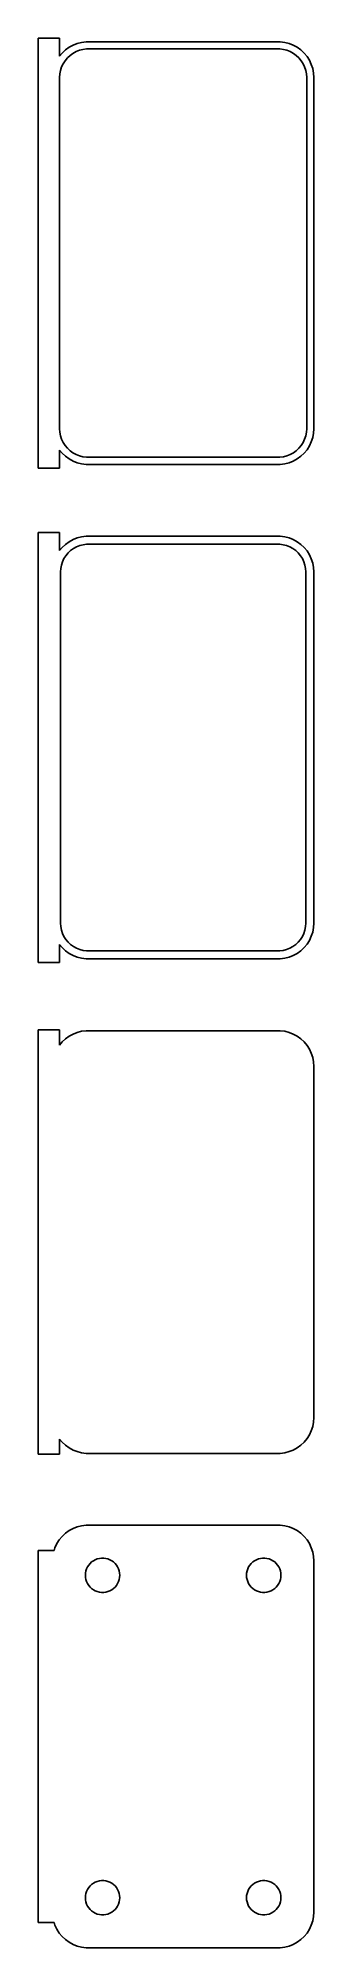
# Model space of a CAD drawing. Header units: metres. Extents: x -20 to 18, y 178 to 444.
import ezdxf

# ---------------------------------------------------------------- set-up
doc = ezdxf.new("R2010")
doc.units = ezdxf.units.M

msp = doc.modelspace()

# ---------------------------------------------------------------- linework, layer by layer
for p, q in [((-17.25, 443.99), (-20.25, 443.99)), ((-20.25, 443.99), (-20.25, 384.01)), ((-17.25, 441.493), (-17.25, 443.99)), ((-15.9291, 442.722), (-16.4371, 442.353)), ((-15.3789, 443.024), (-15.9291, 442.722)), ((-14.7951, 443.255), (-15.3789, 443.024)), ((-14.1869, 443.411), (-14.7951, 443.255)), ((-14.4861, 442.304), (-13.9995, 442.429)), ((-13.5639, 443.49), (-14.1869, 443.411)), ((-13.9995, 442.429), (-13.5012, 442.492)), ((13.5639, 443.49), (-13.5639, 443.49)), ((-13.5012, 442.492), (13.5012, 442.492)), ((13.5012, 442.492), (13.9995, 442.429)), ((14.1869, 443.411), (13.5639, 443.49)), ((13.9995, 442.429), (14.4861, 442.304)), ((14.7951, 443.255), (14.1869, 443.411)), ((15.3789, 443.024), (14.7951, 443.255)), ((15.9291, 442.722), (15.3789, 443.024)), ((16.4371, 442.353), (15.9291, 442.722)), ((-16.8948, 441.923), (-17.25, 441.493)), ((-17.1243, 439.495), (-16.9691, 439.972)), ((-16.9691, 439.972), (-16.7552, 440.427)), ((-16.4371, 442.353), (-16.8948, 441.923)), ((-16.7552, 440.427), (-16.4861, 440.851)), ((-16.4861, 440.851), (-16.1659, 441.238)), ((-16.1659, 441.238), (-15.7997, 441.582)), ((-15.7997, 441.582), (-15.3933, 441.877)), ((-15.3933, 441.877), (-14.9531, 442.119)), ((-14.9531, 442.119), (-14.4861, 442.304)), ((14.4861, 442.304), (14.9531, 442.119)), ((14.9531, 442.119), (15.3933, 441.877)), ((15.3933, 441.877), (15.7997, 441.582)), ((15.7997, 441.582), (16.1659, 441.238)), ((16.1659, 441.238), (16.4861, 440.851)), ((16.8948, 441.923), (16.4371, 442.353)), ((16.4861, 440.851), (16.7552, 440.427)), ((16.7552, 440.427), (16.9691, 439.972)), ((17.2951, 441.439), (16.8948, 441.923)), ((16.9691, 439.972), (17.1243, 439.495)), ((17.6315, 440.909), (17.2951, 441.439)), ((17.8989, 440.341), (17.6315, 440.909)), ((18.0929, 439.743), (17.8989, 440.341)), ((18.2106, 439.127), (18.0929, 439.743)), ((-17.25, 438.5), (-17.2184, 439.001)), ((-17.25, 389.5), (-17.25, 438.5)), ((-17.2184, 439.001), (-17.1243, 439.495)), ((17.1243, 439.495), (17.2184, 439.001)), ((17.2184, 439.001), (17.25, 438.5)), ((17.25, 438.5), (17.25, 389.5)), ((18.25, 438.5), (18.2106, 439.127)), ((18.25, 389.5), (18.25, 438.5)), ((-17.2184, 388.999), (-17.25, 389.5)), ((17.25, 389.5), (17.2184, 388.999)), ((18.2106, 388.873), (18.25, 389.5)), ((-17.25, 386.507), (-16.8948, 386.077)), ((-17.25, 384.01), (-17.25, 386.507)), ((-17.1243, 388.505), (-17.2184, 388.999)), ((-16.9691, 388.028), (-17.1243, 388.505)), ((-16.7552, 387.573), (-16.9691, 388.028)), ((-16.4861, 387.149), (-16.7552, 387.573)), ((-16.1659, 386.762), (-16.4861, 387.149)), ((-15.7997, 386.418), (-16.1659, 386.762)), ((-15.3933, 386.123), (-15.7997, 386.418)), ((15.7997, 386.418), (15.3933, 386.123)), ((16.1659, 386.762), (15.7997, 386.418)), ((16.4861, 387.149), (16.1659, 386.762)), ((16.7552, 387.573), (16.4861, 387.149)), ((16.9691, 388.028), (16.7552, 387.573)), ((16.8948, 386.077), (17.2951, 386.561)), ((17.1243, 388.505), (16.9691, 388.028)), ((17.2184, 388.999), (17.1243, 388.505)), ((17.2951, 386.561), (17.6315, 387.091)), ((17.6315, 387.091), (17.8989, 387.659)), ((17.8989, 387.659), (18.0929, 388.257)), ((18.0929, 388.257), (18.2106, 388.873)), ((-20.25, 384.01), (-17.25, 384.01)), ((-16.8948, 386.077), (-16.4371, 385.647)), ((-16.4371, 385.647), (-15.9291, 385.278)), ((-15.9291, 385.278), (-15.3789, 384.976)), ((-14.9531, 385.881), (-15.3933, 386.123)), ((-15.3789, 384.976), (-14.7951, 384.745)), ((-14.4861, 385.696), (-14.9531, 385.881)), ((-14.7951, 384.745), (-14.1869, 384.589)), ((-13.9995, 385.571), (-14.4861, 385.696)), ((-14.1869, 384.589), (-13.5639, 384.51)), ((-13.5012, 385.508), (-13.9995, 385.571)), ((-13.5639, 384.51), (13.5639, 384.51)), ((13.5012, 385.508), (-13.5012, 385.508)), ((13.9995, 385.571), (13.5012, 385.508)), ((13.5639, 384.51), (14.1869, 384.589)), ((14.4861, 385.696), (13.9995, 385.571)), ((14.1869, 384.589), (14.7951, 384.745)), ((14.9531, 385.881), (14.4861, 385.696)), ((14.7951, 384.745), (15.3789, 384.976)), ((15.3933, 386.123), (14.9531, 385.881)), ((15.3789, 384.976), (15.9291, 385.278)), ((15.9291, 385.278), (16.4371, 385.647)), ((16.4371, 385.647), (16.8948, 386.077)), ((-17.25, 374.99), (-20.25, 374.99)), ((-20.25, 374.99), (-20.25, 315.01)), ((-17.25, 372.493), (-17.25, 374.99)), ((-16.4371, 373.353), (-16.8948, 372.923)), ((-15.9291, 373.722), (-16.4371, 373.353)), ((-15.3789, 374.024), (-15.9291, 373.722)), ((-14.7951, 374.255), (-15.3789, 374.024)), ((-14.8989, 373.004), (-14.4467, 373.183)), ((-14.1869, 374.411), (-14.7951, 374.255)), ((-14.4467, 373.183), (-13.9756, 373.304)), ((-13.5639, 374.49), (-14.1869, 374.411)), ((-13.9756, 373.304), (-13.4932, 373.365)), ((13.5639, 374.49), (-13.5639, 374.49)), ((-13.4932, 373.365), (13.4932, 373.365)), ((13.4932, 373.365), (13.9756, 373.304)), ((14.1869, 374.411), (13.5639, 374.49)), ((13.9756, 373.304), (14.4467, 373.183)), ((14.7951, 374.255), (14.1869, 374.411)), ((14.4467, 373.183), (14.8989, 373.004)), ((15.3789, 374.024), (14.7951, 374.255)), ((15.9291, 373.722), (15.3789, 374.024)), ((16.4371, 373.353), (15.9291, 373.722)), ((16.8948, 372.923), (16.4371, 373.353)), ((-16.8948, 372.923), (-17.25, 372.493)), ((-17.0921, 369.985), (-17.001, 370.463)), ((-17.001, 370.463), (-16.8507, 370.926)), ((-16.8507, 370.926), (-16.6436, 371.366)), ((-16.6436, 371.366), (-16.383, 371.776)), ((-16.383, 371.776), (-16.073, 372.151)), ((-16.073, 372.151), (-15.7185, 372.484)), ((-15.7185, 372.484), (-15.3251, 372.77)), ((-15.3251, 372.77), (-14.8989, 373.004)), ((14.8989, 373.004), (15.3251, 372.77)), ((15.3251, 372.77), (15.7185, 372.484)), ((15.7185, 372.484), (16.073, 372.151)), ((16.073, 372.151), (16.383, 371.776)), ((16.383, 371.776), (16.6436, 371.366)), ((16.6436, 371.366), (16.8507, 370.926)), ((16.8507, 370.926), (17.001, 370.463)), ((17.2951, 372.439), (16.8948, 372.923)), ((17.001, 370.463), (17.0921, 369.985)), ((17.6315, 371.909), (17.2951, 372.439)), ((17.8989, 371.341), (17.6315, 371.909)), ((18.0929, 370.743), (17.8989, 371.341)), ((18.2106, 370.127), (18.0929, 370.743)), ((-17.1226, 369.5), (-17.0921, 369.985)), ((-17.1226, 320.5), (-17.1226, 369.5)), ((17.0921, 369.985), (17.1226, 369.5)), ((17.1226, 369.5), (17.1226, 320.5)), ((18.25, 369.5), (18.2106, 370.127)), ((18.25, 320.5), (18.25, 369.5)), ((-17.0921, 320.015), (-17.1226, 320.5)), ((-17.001, 319.537), (-17.0921, 320.015)), ((17.0921, 320.015), (17.001, 319.537)), ((17.1226, 320.5), (17.0921, 320.015)), ((18.0929, 319.257), (18.2106, 319.873)), ((18.2106, 319.873), (18.25, 320.5)), ((-17.25, 317.507), (-16.8948, 317.077)), ((-17.25, 315.01), (-17.25, 317.507)), ((-16.8507, 319.074), (-17.001, 319.537)), ((-16.6436, 318.634), (-16.8507, 319.074)), ((-16.383, 318.224), (-16.6436, 318.634)), ((-16.073, 317.849), (-16.383, 318.224)), ((-15.7185, 317.516), (-16.073, 317.849)), ((-15.3251, 317.23), (-15.7185, 317.516)), ((-14.8989, 316.996), (-15.3251, 317.23)), ((15.3251, 317.23), (14.8989, 316.996)), ((15.7185, 317.516), (15.3251, 317.23)), ((16.073, 317.849), (15.7185, 317.516)), ((16.383, 318.224), (16.073, 317.849)), ((16.6436, 318.634), (16.383, 318.224)), ((16.8507, 319.074), (16.6436, 318.634)), ((17.001, 319.537), (16.8507, 319.074)), ((16.8948, 317.077), (17.2951, 317.561)), ((17.2951, 317.561), (17.6315, 318.091)), ((17.6315, 318.091), (17.8989, 318.659)), ((17.8989, 318.659), (18.0929, 319.257)), ((-20.25, 315.01), (-17.25, 315.01)), ((-16.8948, 317.077), (-16.4371, 316.647)), ((-16.4371, 316.647), (-15.9291, 316.278)), ((-15.9291, 316.278), (-15.3789, 315.976)), ((-15.3789, 315.976), (-14.7951, 315.745)), ((-14.4467, 316.817), (-14.8989, 316.996)), ((-14.7951, 315.745), (-14.1869, 315.589)), ((-13.9756, 316.696), (-14.4467, 316.817)), ((-14.1869, 315.589), (-13.5639, 315.51)), ((-13.4932, 316.635), (-13.9756, 316.696)), ((-13.5639, 315.51), (13.5639, 315.51)), ((13.4932, 316.635), (-13.4932, 316.635)), ((13.9756, 316.696), (13.4932, 316.635)), ((13.5639, 315.51), (14.1869, 315.589)), ((14.4467, 316.817), (13.9756, 316.696)), ((14.1869, 315.589), (14.7951, 315.745)), ((14.8989, 316.996), (14.4467, 316.817)), ((14.7951, 315.745), (15.3789, 315.976)), ((15.3789, 315.976), (15.9291, 316.278)), ((15.9291, 316.278), (16.4371, 316.647)), ((16.4371, 316.647), (16.8948, 317.077)), ((-17.25, 305.615), (-20.25, 305.615)), ((-20.25, 305.615), (-20.25, 246.385)), ((-17.25, 303.493), (-17.25, 305.615)), ((-16.8948, 303.923), (-17.25, 303.493)), ((-16.4371, 304.353), (-16.8948, 303.923)), ((-15.9291, 304.722), (-16.4371, 304.353)), ((-15.3789, 305.024), (-15.9291, 304.722)), ((-14.7951, 305.255), (-15.3789, 305.024)), ((-14.1869, 305.411), (-14.7951, 305.255)), ((-13.5639, 305.49), (-14.1869, 305.411)), ((13.5639, 305.49), (-13.5639, 305.49)), ((14.1869, 305.411), (13.5639, 305.49)), ((14.7951, 305.255), (14.1869, 305.411)), ((15.3789, 305.024), (14.7951, 305.255)), ((15.9291, 304.722), (15.3789, 305.024)), ((16.4371, 304.353), (15.9291, 304.722)), ((16.8948, 303.923), (16.4371, 304.353)), ((17.2951, 303.439), (16.8948, 303.923)), ((17.6315, 302.909), (17.2951, 303.439)), ((17.8989, 302.341), (17.6315, 302.909)), ((18.0929, 301.743), (17.8989, 302.341)), ((18.2106, 301.127), (18.0929, 301.743)), ((18.25, 300.5), (18.2106, 301.127)), ((18.25, 251.5), (18.25, 300.5)), ((18.0929, 250.257), (18.2106, 250.873)), ((18.2106, 250.873), (18.25, 251.5)), ((-17.25, 248.507), (-16.8948, 248.077)), ((-17.25, 246.385), (-17.25, 248.507)), ((-16.8948, 248.077), (-16.4371, 247.647)), ((16.4371, 247.647), (16.8948, 248.077)), ((16.8948, 248.077), (17.2951, 248.561)), ((17.2951, 248.561), (17.6315, 249.091)), ((17.6315, 249.091), (17.8989, 249.659)), ((17.8989, 249.659), (18.0929, 250.257)), ((-20.25, 246.385), (-17.25, 246.385)), ((-16.4371, 247.647), (-15.9291, 247.278)), ((-15.9291, 247.278), (-15.3789, 246.976)), ((-15.3789, 246.976), (-14.7951, 246.745)), ((-14.7951, 246.745), (-14.1869, 246.589)), ((-14.1869, 246.589), (-13.5639, 246.51)), ((-13.5639, 246.51), (13.5639, 246.51)), ((13.5639, 246.51), (14.1869, 246.589)), ((14.1869, 246.589), (14.7951, 246.745)), ((14.7951, 246.745), (15.3789, 246.976)), ((15.3789, 246.976), (15.9291, 247.278)), ((15.9291, 247.278), (16.4371, 247.647)), ((-16.8948, 234.923), (-17.2951, 234.439)), ((-16.4371, 235.353), (-16.8948, 234.923)), ((-15.9291, 235.722), (-16.4371, 235.353)), ((-15.3789, 236.024), (-15.9291, 235.722)), ((-14.7951, 236.255), (-15.3789, 236.024)), ((-14.1869, 236.411), (-14.7951, 236.255)), ((-13.5639, 236.49), (-14.1869, 236.411)), ((13.5639, 236.49), (-13.5639, 236.49)), ((14.1869, 236.411), (13.5639, 236.49)), ((14.7951, 236.255), (14.1869, 236.411)), ((15.3789, 236.024), (14.7951, 236.255)), ((15.9291, 235.722), (15.3789, 236.024)), ((16.4371, 235.353), (15.9291, 235.722)), ((16.8948, 234.923), (16.4371, 235.353)), ((17.2951, 234.439), (16.8948, 234.923)), ((-18.0277, 232.944), (-20.25, 232.944)), ((-20.25, 232.944), (-20.25, 181.056)), ((-17.8989, 233.341), (-18.0277, 232.944)), ((-17.6315, 233.909), (-17.8989, 233.341)), ((-17.2951, 234.439), (-17.6315, 233.909)), ((-11.9916, 231.783), (-11.6997, 231.857)), ((-11.6997, 231.857), (-11.4007, 231.895)), ((-11.4007, 231.895), (-11.0993, 231.895)), ((-11.0993, 231.895), (-10.8003, 231.857)), ((-10.8003, 231.857), (-10.5083, 231.783)), ((10.5083, 231.783), (10.8003, 231.857)), ((10.8003, 231.857), (11.0993, 231.895)), ((11.0993, 231.895), (11.4007, 231.895)), ((11.4007, 231.895), (11.6997, 231.857)), ((11.6997, 231.857), (11.9916, 231.783)), ((17.6315, 233.909), (17.2951, 234.439)), ((17.8989, 233.341), (17.6315, 233.909)), ((18.0929, 232.743), (17.8989, 233.341)), ((18.2106, 232.127), (18.0929, 232.743)), ((18.25, 231.5), (18.2106, 232.127)), ((-13.65, 229.5), (-13.6311, 229.801)), ((-13.6311, 229.199), (-13.65, 229.5)), ((-13.6311, 229.801), (-13.5746, 230.097)), ((-13.5746, 228.903), (-13.6311, 229.199)), ((-13.5746, 230.097), (-13.4815, 230.383)), ((-13.4815, 230.383), (-13.3531, 230.656)), ((-13.3531, 230.656), (-13.1916, 230.911)), ((-13.1916, 230.911), (-12.9995, 231.143)), ((-12.9995, 231.143), (-12.7798, 231.349)), ((-12.7798, 231.349), (-12.536, 231.526)), ((-12.536, 231.526), (-12.2719, 231.672)), ((-12.2719, 231.672), (-11.9916, 231.783)), ((-10.5083, 231.783), (-10.2281, 231.672)), ((-10.2281, 231.672), (-9.964, 231.526)), ((-9.964, 231.526), (-9.72017, 231.349)), ((-9.72017, 231.349), (-9.50047, 231.143)), ((-9.50047, 231.143), (-9.30835, 230.911)), ((-9.30835, 230.911), (-9.14685, 230.656)), ((-9.14685, 230.656), (-9.01852, 230.383)), ((-9.01852, 230.383), (-8.9254, 230.097)), ((-8.9254, 230.097), (-8.86891, 229.801)), ((-8.86891, 229.199), (-8.9254, 228.903)), ((-8.86891, 229.801), (-8.84999, 229.5)), ((-8.84999, 229.5), (-8.86891, 229.199)), ((8.84999, 229.5), (8.86891, 229.801)), ((8.86891, 229.199), (8.84999, 229.5)), ((8.86891, 229.801), (8.9254, 230.097)), ((8.9254, 228.903), (8.86891, 229.199)), ((8.9254, 230.097), (9.01852, 230.383)), ((9.01852, 230.383), (9.14685, 230.656)), ((9.14685, 230.656), (9.30835, 230.911)), ((9.30835, 230.911), (9.50047, 231.143)), ((9.50047, 231.143), (9.72017, 231.349)), ((9.72017, 231.349), (9.964, 231.526)), ((9.964, 231.526), (10.2281, 231.672)), ((10.2281, 231.672), (10.5083, 231.783)), ((11.9916, 231.783), (12.2719, 231.672)), ((12.2719, 231.672), (12.536, 231.526)), ((12.536, 231.526), (12.7798, 231.349)), ((12.7798, 231.349), (12.9995, 231.143)), ((12.9995, 231.143), (13.1916, 230.911)), ((13.1916, 230.911), (13.3531, 230.656)), ((13.3531, 230.656), (13.4815, 230.383)), ((13.4815, 230.383), (13.5746, 230.097)), ((13.5746, 230.097), (13.6311, 229.801)), ((13.6311, 229.199), (13.5746, 228.903)), ((13.6311, 229.801), (13.65, 229.5)), ((13.65, 229.5), (13.6311, 229.199)), ((18.25, 182.5), (18.25, 231.5)), ((-13.4815, 228.617), (-13.5746, 228.903)), ((-13.3531, 228.344), (-13.4815, 228.617)), ((-13.1916, 228.089), (-13.3531, 228.344)), ((-12.9995, 227.857), (-13.1916, 228.089)), ((-12.7798, 227.651), (-12.9995, 227.857)), ((-12.536, 227.474), (-12.7798, 227.651)), ((-12.2719, 227.328), (-12.536, 227.474)), ((-11.9916, 227.217), (-12.2719, 227.328)), ((-11.6997, 227.143), (-11.9916, 227.217)), ((-11.4007, 227.105), (-11.6997, 227.143)), ((-11.0993, 227.105), (-11.4007, 227.105)), ((-10.8003, 227.143), (-11.0993, 227.105)), ((-10.5083, 227.217), (-10.8003, 227.143)), ((-10.2281, 227.328), (-10.5083, 227.217)), ((-9.964, 227.474), (-10.2281, 227.328)), ((-9.72017, 227.651), (-9.964, 227.474)), ((-9.50047, 227.857), (-9.72017, 227.651)), ((-9.30835, 228.089), (-9.50047, 227.857)), ((-9.14685, 228.344), (-9.30835, 228.089)), ((-9.01852, 228.617), (-9.14685, 228.344)), ((-8.9254, 228.903), (-9.01852, 228.617)), ((9.01852, 228.617), (8.9254, 228.903)), ((9.14685, 228.344), (9.01852, 228.617)), ((9.30835, 228.089), (9.14685, 228.344)), ((9.50047, 227.857), (9.30835, 228.089)), ((9.72017, 227.651), (9.50047, 227.857)), ((9.964, 227.474), (9.72017, 227.651)), ((10.2281, 227.328), (9.964, 227.474)), ((10.5083, 227.217), (10.2281, 227.328)), ((10.8003, 227.143), (10.5083, 227.217)), ((11.0993, 227.105), (10.8003, 227.143)), ((11.4007, 227.105), (11.0993, 227.105)), ((11.6997, 227.143), (11.4007, 227.105)), ((11.9916, 227.217), (11.6997, 227.143)), ((12.2719, 227.328), (11.9916, 227.217)), ((12.536, 227.474), (12.2719, 227.328)), ((12.7798, 227.651), (12.536, 227.474)), ((12.9995, 227.857), (12.7798, 227.651)), ((13.1916, 228.089), (12.9995, 227.857)), ((13.3531, 228.344), (13.1916, 228.089)), ((13.4815, 228.617), (13.3531, 228.344)), ((13.5746, 228.903), (13.4815, 228.617)), ((-12.536, 186.526), (-12.2719, 186.672)), ((-12.2719, 186.672), (-11.9916, 186.783)), ((-11.9916, 186.783), (-11.6997, 186.857)), ((-11.6997, 186.857), (-11.4007, 186.895)), ((-11.4007, 186.895), (-11.0993, 186.895)), ((-11.0993, 186.895), (-10.8003, 186.857)), ((-10.8003, 186.857), (-10.5083, 186.783)), ((-10.5083, 186.783), (-10.2281, 186.672)), ((-10.2281, 186.672), (-9.964, 186.526)), ((9.964, 186.526), (10.2281, 186.672)), ((10.2281, 186.672), (10.5083, 186.783)), ((10.5083, 186.783), (10.8003, 186.857)), ((10.8003, 186.857), (11.0993, 186.895)), ((11.0993, 186.895), (11.4007, 186.895)), ((11.4007, 186.895), (11.6997, 186.857)), ((11.6997, 186.857), (11.9916, 186.783)), ((11.9916, 186.783), (12.2719, 186.672)), ((12.2719, 186.672), (12.536, 186.526)), ((-13.65, 184.5), (-13.6311, 184.801)), ((-13.6311, 184.199), (-13.65, 184.5)), ((-13.6311, 184.801), (-13.5746, 185.097)), ((-13.5746, 183.903), (-13.6311, 184.199)), ((-13.5746, 185.097), (-13.4815, 185.383)), ((-13.4815, 183.617), (-13.5746, 183.903)), ((-13.4815, 185.383), (-13.3531, 185.656)), ((-13.3531, 185.656), (-13.1916, 185.911)), ((-13.1916, 185.911), (-12.9995, 186.143)), ((-12.9995, 186.143), (-12.7798, 186.349)), ((-12.7798, 186.349), (-12.536, 186.526)), ((-9.964, 186.526), (-9.72017, 186.349)), ((-9.72017, 186.349), (-9.50047, 186.143)), ((-9.50047, 186.143), (-9.30835, 185.911)), ((-9.30835, 185.911), (-9.14685, 185.656)), ((-9.14685, 185.656), (-9.01852, 185.383)), ((-9.01852, 185.383), (-8.9254, 185.097)), ((-8.9254, 183.903), (-9.01852, 183.617)), ((-8.9254, 185.097), (-8.86891, 184.801)), ((-8.86891, 184.199), (-8.9254, 183.903)), ((-8.86891, 184.801), (-8.84999, 184.5)), ((-8.84999, 184.5), (-8.86891, 184.199)), ((8.84999, 184.5), (8.86891, 184.801)), ((8.86891, 184.199), (8.84999, 184.5)), ((8.86891, 184.801), (8.9254, 185.097)), ((8.9254, 183.903), (8.86891, 184.199)), ((8.9254, 185.097), (9.01852, 185.383)), ((9.01852, 183.617), (8.9254, 183.903)), ((9.01852, 185.383), (9.14685, 185.656)), ((9.14685, 185.656), (9.30835, 185.911)), ((9.30835, 185.911), (9.50047, 186.143)), ((9.50047, 186.143), (9.72017, 186.349)), ((9.72017, 186.349), (9.964, 186.526)), ((12.536, 186.526), (12.7798, 186.349)), ((12.7798, 186.349), (12.9995, 186.143)), ((12.9995, 186.143), (13.1916, 185.911)), ((13.1916, 185.911), (13.3531, 185.656)), ((13.3531, 185.656), (13.4815, 185.383)), ((13.4815, 185.383), (13.5746, 185.097)), ((13.5746, 183.903), (13.4815, 183.617)), ((13.5746, 185.097), (13.6311, 184.801)), ((13.6311, 184.199), (13.5746, 183.903)), ((13.6311, 184.801), (13.65, 184.5)), ((13.65, 184.5), (13.6311, 184.199)), ((-13.3531, 183.344), (-13.4815, 183.617)), ((-13.1916, 183.089), (-13.3531, 183.344)), ((-12.9995, 182.857), (-13.1916, 183.089)), ((-12.7798, 182.651), (-12.9995, 182.857)), ((-12.536, 182.474), (-12.7798, 182.651)), ((-12.2719, 182.328), (-12.536, 182.474)), ((-11.9916, 182.217), (-12.2719, 182.328)), ((-11.6997, 182.143), (-11.9916, 182.217)), ((-11.4007, 182.105), (-11.6997, 182.143)), ((-11.0993, 182.105), (-11.4007, 182.105)), ((-10.8003, 182.143), (-11.0993, 182.105)), ((-10.5083, 182.217), (-10.8003, 182.143)), ((-10.2281, 182.328), (-10.5083, 182.217)), ((-9.964, 182.474), (-10.2281, 182.328)), ((-9.72017, 182.651), (-9.964, 182.474)), ((-9.50047, 182.857), (-9.72017, 182.651)), ((-9.30835, 183.089), (-9.50047, 182.857)), ((-9.14685, 183.344), (-9.30835, 183.089)), ((-9.01852, 183.617), (-9.14685, 183.344)), ((9.14685, 183.344), (9.01852, 183.617)), ((9.30835, 183.089), (9.14685, 183.344)), ((9.50047, 182.857), (9.30835, 183.089)), ((9.72017, 182.651), (9.50047, 182.857)), ((9.964, 182.474), (9.72017, 182.651)), ((10.2281, 182.328), (9.964, 182.474)), ((10.5083, 182.217), (10.2281, 182.328)), ((10.8003, 182.143), (10.5083, 182.217)), ((11.0993, 182.105), (10.8003, 182.143)), ((11.4007, 182.105), (11.0993, 182.105)), ((11.6997, 182.143), (11.4007, 182.105)), ((11.9916, 182.217), (11.6997, 182.143)), ((12.2719, 182.328), (11.9916, 182.217)), ((12.536, 182.474), (12.2719, 182.328)), ((12.7798, 182.651), (12.536, 182.474)), ((12.9995, 182.857), (12.7798, 182.651)), ((13.1916, 183.089), (12.9995, 182.857)), ((13.3531, 183.344), (13.1916, 183.089)), ((13.4815, 183.617), (13.3531, 183.344)), ((17.8989, 180.659), (18.0929, 181.257)), ((18.0929, 181.257), (18.2106, 181.873)), ((18.2106, 181.873), (18.25, 182.5)), ((-20.25, 181.056), (-18.0277, 181.056)), ((-18.0277, 181.056), (-17.8989, 180.659)), ((-17.8989, 180.659), (-17.6315, 180.091)), ((-17.6315, 180.091), (-17.2951, 179.561)), ((-17.2951, 179.561), (-16.8948, 179.077)), ((-16.8948, 179.077), (-16.4371, 178.647)), ((-16.4371, 178.647), (-15.9291, 178.278)), ((15.9291, 178.278), (16.4371, 178.647)), ((16.4371, 178.647), (16.8948, 179.077)), ((16.8948, 179.077), (17.2951, 179.561)), ((17.2951, 179.561), (17.6315, 180.091)), ((17.6315, 180.091), (17.8989, 180.659)), ((-15.9291, 178.278), (-15.3789, 177.976)), ((-15.3789, 177.976), (-14.7951, 177.745)), ((-14.7951, 177.745), (-14.1869, 177.589)), ((-14.1869, 177.589), (-13.5639, 177.51)), ((-13.5639, 177.51), (13.5639, 177.51)), ((13.5639, 177.51), (14.1869, 177.589)), ((14.1869, 177.589), (14.7951, 177.745)), ((14.7951, 177.745), (15.3789, 177.976)), ((15.3789, 177.976), (15.9291, 178.278))]:
    msp.add_line(p, q)

doc.saveas('drawing.dxf')
